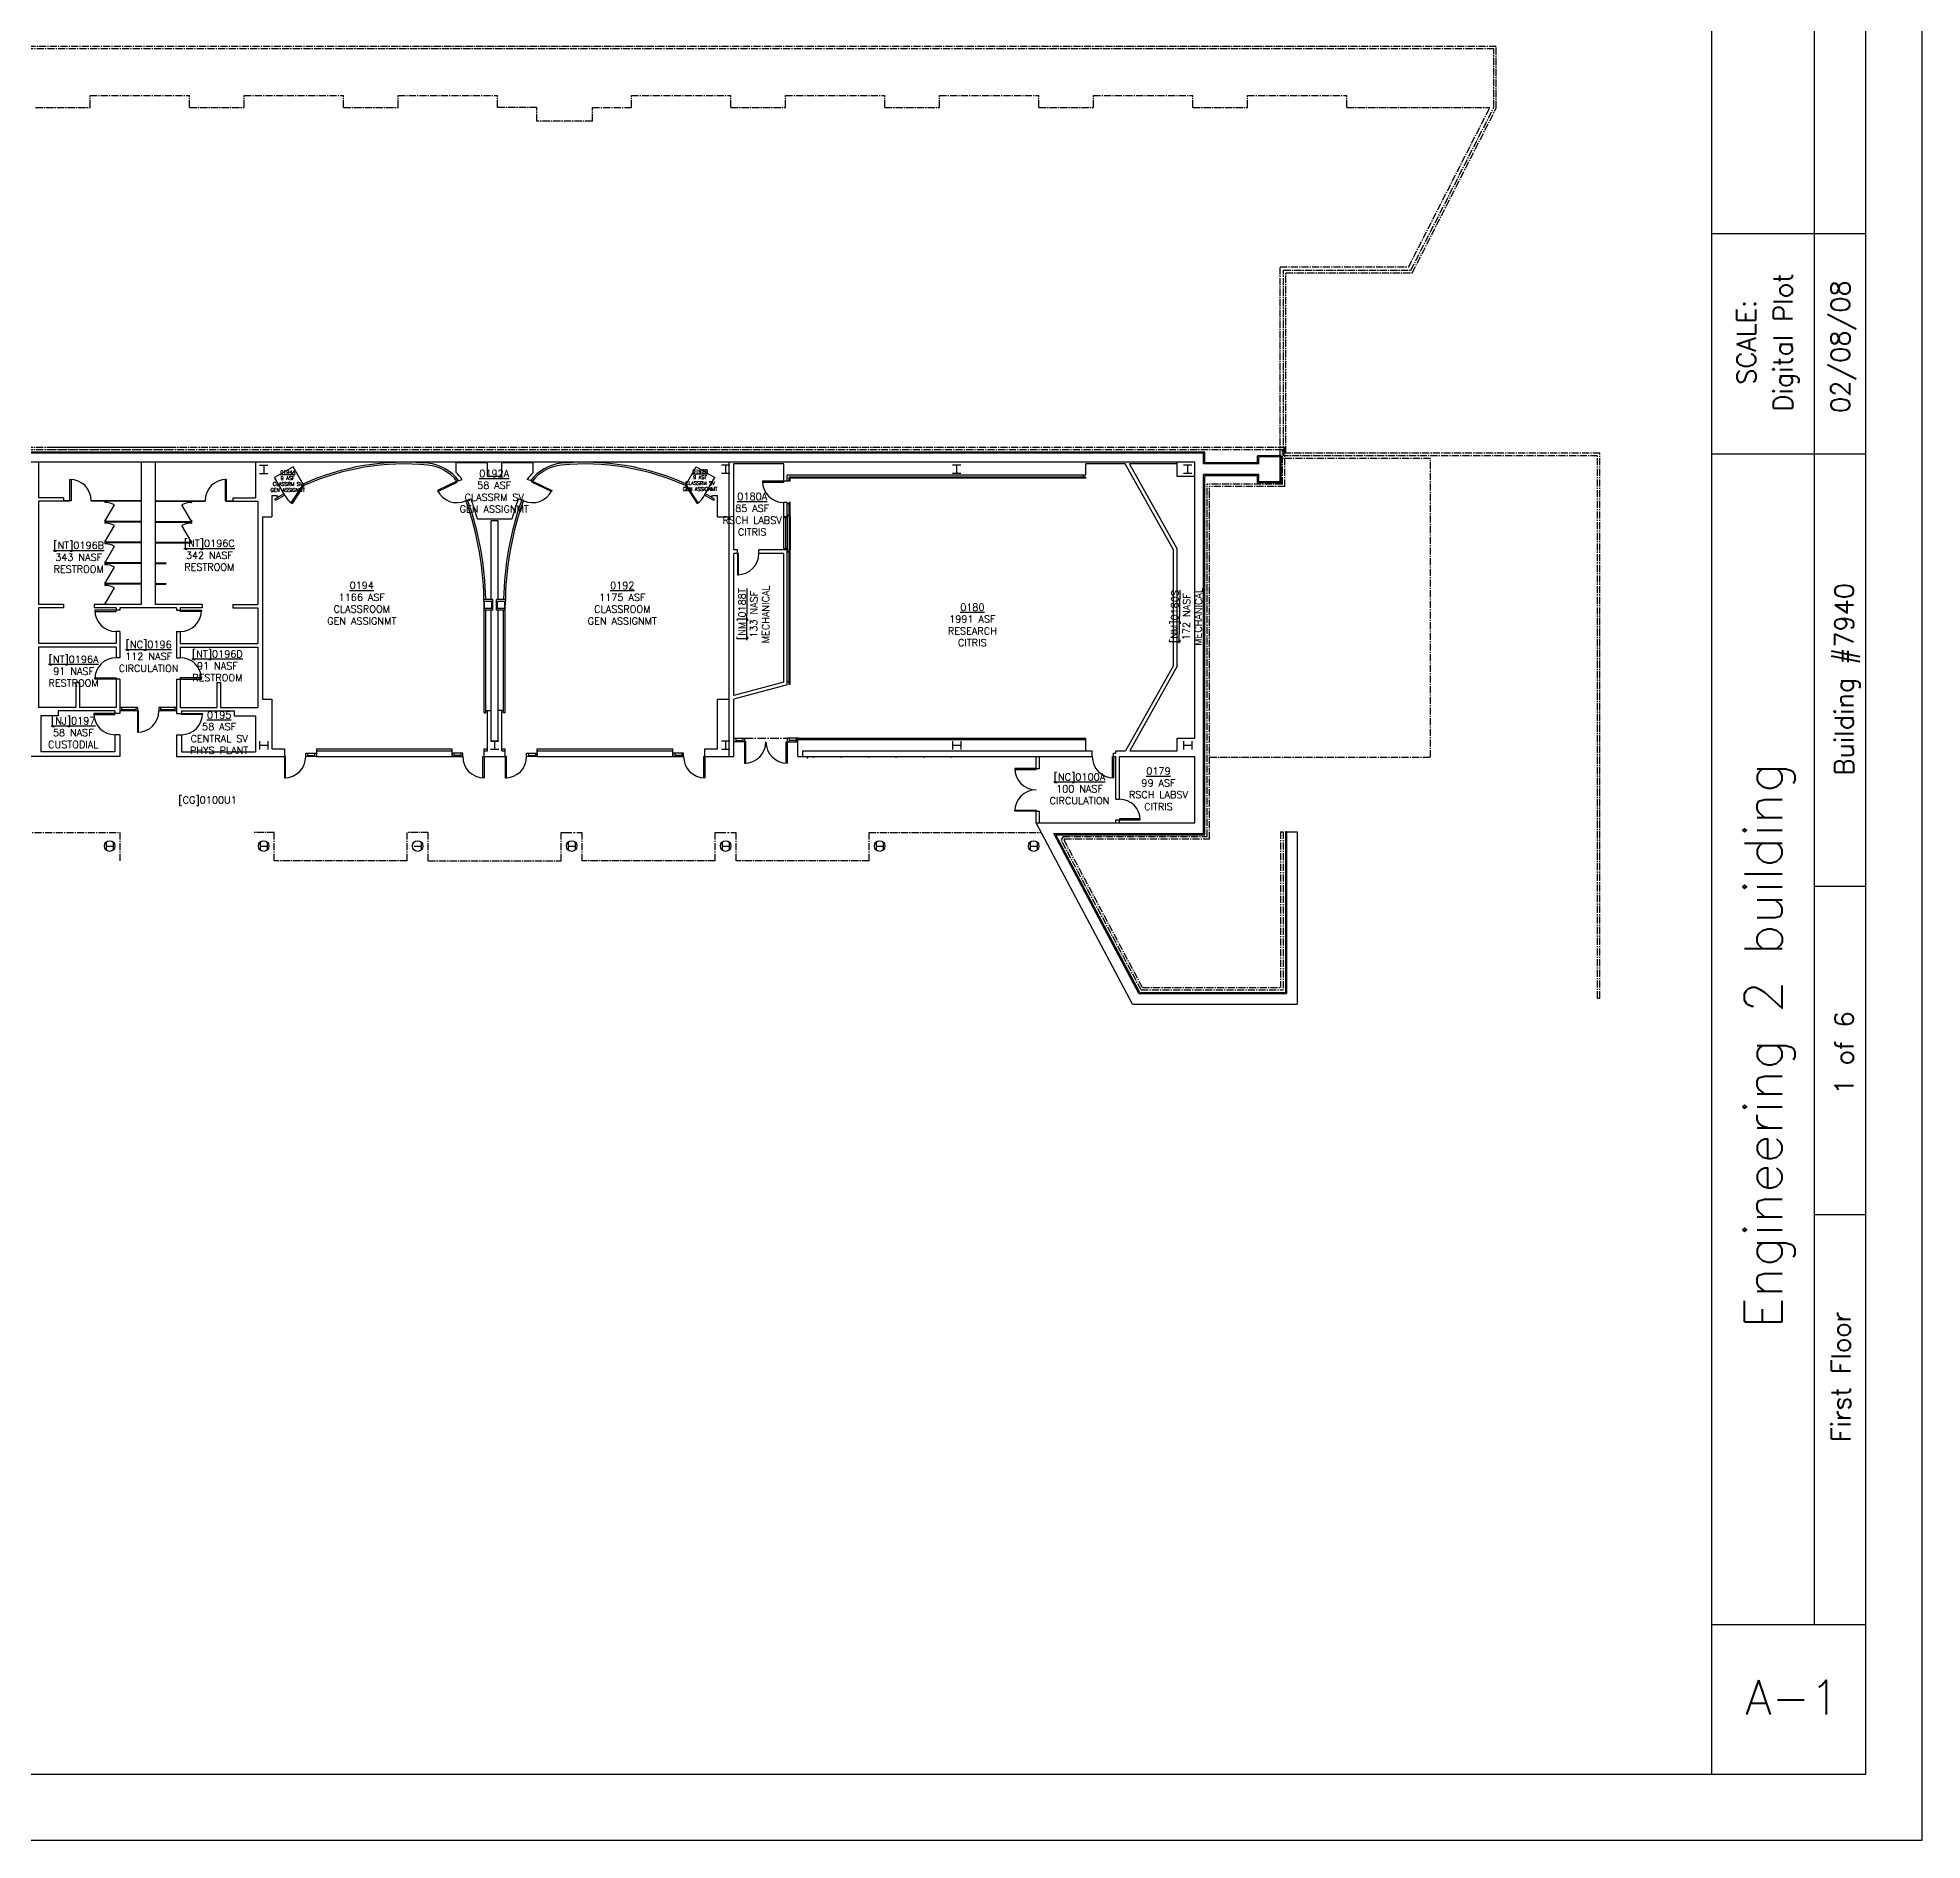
# Model space of a CAD drawing. Header units: inches. Extents: x 602 to 6718, y 611 to 5198.
# Drawn here: x 3536 to 6718, y 611 to 3655 of the extents above; entities that cross this region are included whole.
import ezdxf
from ezdxf.enums import TextEntityAlignment as Align

# ---------------------------------------------------------------- set-up
doc = ezdxf.new("R2010")
doc.units = ezdxf.units.IN
doc.header["$LTSCALE"] = 48
doc.header["$MEASUREMENT"] = 0
doc.linetypes.add('CENTER2', pattern=[1.125, 0.75, -0.125, 0.125, -0.125])
for name, color, linetype in [('a-anno-mtlb', 7, 'Continuous'), ('a-area-iden', 7, 'Continuous'), ('a-clng', 20, 'Continuous'), ('a-cols', 1, 'Continuous'), ('a-door', 3, 'Continuous'), ('a-flor-hral', 4, 'Continuous'), ('a-flor-tptn', 9, 'Continuous'), ('a-glaz', 5, 'Continuous'), ('a-wall', 7, 'Continuous')]:
    doc.layers.add(name, color=color, linetype=linetype)
doc.styles.get("Standard").update_dxf_attribs({"font": 'romans.shx'})

# ---------------------------------------------------------------- blocks, each defined once
blk = doc.blocks.new('A-ANNO-MTLB')
at = {"layer": 'a-anno-mtlb'}
for p, q in [((5143.6, 99.5), (5143.6, 3995.9)), ((5298.1, 324.6), (5298.1, 3995.9)), ((5375.3, 2421.6), (5143.6, 2421.6)), ((5143.6, 2089.8), (5375.3, 2089.8)), ((5375.3, 1437.7), (5298.1, 1437.7)), ((5375.3, 942.8), (5298.1, 942.8)), ((5375.3, 324.6), (5143.6, 324.6))]:
    blk.add_line(p, q, dxfattribs=at)
for points in [[(5460.6, 4095.5), (0, 4095.5), (0, 0), (5460.6, 0)], [(170.6, 99.5), (5375.3, 99.5), (5375.3, 3995.9), (170.6, 3995.9)]]:
    blk.add_lwpolyline(points, close=True, dxfattribs=at)
at = {"layer": 'a-anno-mtlb', "insert": (5195.4, 2258.1), "char_height": 28.44, "width": 270.187, "attachment_point": 5, "rotation": 90}
blk.add_mtext('SCALE:', dxfattribs=at)
at = {"layer": 'a-anno-mtlb'}
for tag, height, p in [('SYSTEM', 56.9, (5218.6, 3186.2)), ('ADDRESS', 28.4, (5336.8, 3182.1)), ('SCALE', 28.4, (5250.6, 2258.1)), ('DATE', 28.4, (5337.2, 2251.5)), ('BLDG_ID', 28.4, (5342.9, 1750.3)), ('BLDG_NAME', 56.9, (5221.1, 1198.2)), ('FLOOR_ID', 28.4, (5342.9, 1187)), ('FLOOR_NAME', 28.4, (5338, 698.6))]:
    blk.add_attdef(tag, text='', height=height, rotation=90, dxfattribs=at).set_placement(p, align=Align.MIDDLE_CENTER)
blk.add_attdef('NUMBER', text='', height=51.8, dxfattribs=at).set_placement((5264.6, 215.3), align=Align.MIDDLE_CENTER)

msp = doc.modelspace()

# ---------------------------------------------------------------- linework, layer by layer
at = {"layer": 'a-clng', "linetype": 'CENTER2', "ltscale": 0.333333}
for p, q in [((5998.9, 3640), (994.9, 3640)), ((5994.9, 3636), (998.9, 3636)), ((5994.9, 3537), (5994.9, 3636)), ((5998.9, 3536), (5998.9, 3640)), ((3532.9, 3537), (3624.9, 3537)), ((3624.9, 3537), (3624.9, 3557)), ((3624.9, 3557), (3792.9, 3557)), ((3792.9, 3537), (3792.9, 3557)), ((3792.9, 3537), (3884.9, 3537)), ((3884.9, 3537), (3884.9, 3557)), ((3884.9, 3557), (4052.9, 3557)), ((4052.9, 3537), (4052.9, 3557)), ((4052.9, 3537), (4144.9, 3537)), ((4144.9, 3537), (4144.9, 3557)), ((4144.9, 3557), (4312.9, 3557)), ((4312.9, 3537), (4312.9, 3557)), ((4378.9, 3537), (4312.9, 3537)), ((4378.9, 3514), (4378.9, 3537)), ((4472.9, 3514), (4472.9, 3537)), ((4472.9, 3514), (4472.9, 3537)), ((4472.9, 3537), (4538.9, 3537)), ((4538.9, 3537), (4538.9, 3557)), ((4538.9, 3557), (4706.9, 3557)), ((4706.9, 3537), (4706.9, 3557)), ((4706.9, 3537), (4798.9, 3537)), ((4798.9, 3537), (4798.9, 3557)), ((4798.9, 3557), (4966.9, 3557)), ((4966.9, 3537), (4966.9, 3557)), ((4966.9, 3537), (5058.9, 3537)), ((5058.9, 3537), (5058.9, 3557)), ((5058.9, 3557), (5226.9, 3557)), ((5226.9, 3537), (5226.9, 3557)), ((5226.9, 3537), (5318.9, 3537)), ((5318.9, 3537), (5318.9, 3557)), ((5318.9, 3557), (5486.9, 3557)), ((5486.9, 3537), (5486.9, 3557)), ((5486.9, 3537), (5578.9, 3537)), ((5578.9, 3537), (5578.9, 3557)), ((5578.9, 3557), (5746.9, 3557)), ((5746.9, 3537), (5746.9, 3557)), ((5746.9, 3537), (5988.2, 3537)), ((5851.1, 3268), (5988.2, 3537)), ((5854.8, 3262), (5994.9, 3537)), ((5857.2, 3258), (5998.9, 3536)), ((4472.9, 3514), (4378.9, 3514)), ((5633.9, 3268), (5851.1, 3268)), ((5633.9, 2949), (5633.9, 3268)), ((5639.9, 3262), (5854.8, 3262)), ((5639.9, 2949), (5639.9, 3262)), ((5643.9, 3258), (5857.2, 3258)), ((5643.9, 2953), (5643.9, 3258)), ((3761.9, 2963), (1436.9, 2963)), ((5641.9, 2963), (3564, 2963)), ((5641.9, 2897), (5641.9, 2963)), ((3761.9, 2959), (1382.9, 2959)), ((5637.9, 2959), (3564, 2959)), ((5887.9, 2944), (5635.9, 2944)), ((5637.9, 2901), (5637.9, 2959)), ((6169.9, 2949), (5639.9, 2949)), ((6173.9, 2953), (5643.9, 2953)), ((5887.9, 2440), (5887.9, 2944)), ((6169.9, 2033), (6169.9, 2949)), ((6173.9, 2033), (6173.9, 2953)), ((5510.9, 2306), (5510.9, 2901)), ((5637.9, 2901), (5510.9, 2901)), ((5514.9, 2302), (5514.9, 2897)), ((5641.9, 2897), (5514.9, 2897)), ((5514.9, 2440), (5887.9, 2440)), ((3332.9, 2313), (3675.9, 2313)), ((3675.9, 2265), (3675.9, 2313)), ((3935.9, 2313), (3901.9, 2313)), ((3935.9, 2265), (3935.9, 2313)), ((4195.9, 2313), (4159.9, 2313)), ((4159.9, 2265), (4159.9, 2313)), ((4195.9, 2265), (4195.9, 2313)), ((4419.9, 2265), (4419.9, 2313)), ((4455.9, 2265), (4455.9, 2313)), ((4679.9, 2265), (4679.9, 2313)), ((4715.9, 2265), (4715.9, 2313)), ((4939.9, 2265), (4939.9, 2313)), ((4939.9, 2313), (5230.4, 2313)), ((5267.7, 2306), (5264.3, 2300.4)), ((5399.3, 2047), (5264.3, 2300.4)), ((5267.7, 2306), (5510.9, 2306)), ((5270, 2302), (5268.9, 2300.3)), ((5401.7, 2051), (5268.9, 2300.3)), ((5270, 2302), (5514.9, 2302)), ((5634.9, 2314), (5638.9, 2314)), ((5634.9, 2314), (5634.9, 2051)), ((5638.9, 2314), (5638.9, 2047)), ((4159.9, 2265), (3935.9, 2265)), ((4195.9, 2265), (4419.9, 2265)), ((4679.9, 2265), (4455.9, 2265)), ((4939.9, 2265), (4715.9, 2265)), ((5399.3, 2047), (5638.9, 2047)), ((5401.7, 2051), (5634.9, 2051)), ((6169.9, 2033), (6173.9, 2033))]:
    msp.add_line(p, q, dxfattribs=at)
at = {"layer": 'a-clng', "linetype": 'CENTER2', "ltscale": 0.4}
msp.add_line((4729.9, 2472), (4801.9, 2472), dxfattribs=at)
at = {"layer": 'a-clng', "linetype": 'CENTER2', "ltscale": 0.5}
for p, q in [((4419.9, 2313), (4455.9, 2313)), ((4679.9, 2313), (4715.9, 2313))]:
    msp.add_line(p, q, dxfattribs=at)
at = {"layer": 'a-cols'}
for p, q in [((3910.9, 2933), (3924.9, 2933)), ((3917.9, 2933), (3917.9, 2919)), ((4704.9, 2933), (4690.9, 2933)), ((4697.9, 2919), (4697.9, 2933)), ((5094.9, 2933), (5080.9, 2933)), ((5087.9, 2919), (5087.9, 2933)), ((5484.9, 2933), (5470.9, 2933)), ((5477.9, 2919), (5477.9, 2933)), ((3910.9, 2919), (3924.9, 2919)), ((4704.9, 2919), (4690.9, 2919)), ((5094.9, 2919), (5080.9, 2919)), ((5484.9, 2919), (5470.9, 2919)), ((3910.9, 2467), (3910.9, 2453)), ((3924.9, 2460), (3910.9, 2460)), ((3924.9, 2467), (3924.9, 2453)), ((4314.9, 2467), (4300.9, 2467)), ((4314.9, 2453), (4300.9, 2453)), ((4307.9, 2453), (4307.9, 2467)), ((4704.9, 2467), (4690.9, 2467)), ((4704.9, 2453), (4690.9, 2453)), ((4697.9, 2453), (4697.9, 2467)), ((5080.9, 2467), (5080.9, 2453)), ((5094.9, 2460), (5080.9, 2460)), ((5094.9, 2467), (5094.9, 2453)), ((5470.9, 2467), (5470.9, 2453)), ((5484.9, 2460), (5470.9, 2460)), ((5484.9, 2467), (5484.9, 2453)), ((3651.9, 2296), (3651.9, 2284)), ((3651.9, 2296), (3651.9, 2284)), ((3663.9, 2296), (3663.9, 2284)), ((3663.9, 2296), (3663.9, 2284)), ((3911.9, 2296), (3911.9, 2284)), ((3923.9, 2296), (3923.9, 2284)), ((4183.9, 2296), (4183.9, 2284)), ((4431.9, 2296), (4431.9, 2284)), ((4443.9, 2296), (4443.9, 2284)), ((4691.9, 2296), (4691.9, 2284)), ((4703.9, 2296), (4703.9, 2284)), ((4951.9, 2296), (4951.9, 2284)), ((4963.9, 2296), (4963.9, 2284)), ((5211.9, 2296), (5211.9, 2284)), ((5223.9, 2296), (5223.9, 2284)), ((3651.9, 2290), (3663.9, 2290)), ((3911.9, 2290), (3923.9, 2290)), ((4171.9, 2290), (4183.9, 2290)), ((4431.9, 2290), (4443.9, 2290)), ((4691.9, 2290), (4703.9, 2290)), ((4951.9, 2290), (4963.9, 2290)), ((5211.9, 2290), (5223.9, 2290))]:
    msp.add_line(p, q, dxfattribs=at)
for centre in [(3657.9, 2290), (3917.9, 2290), (4177.9, 2290), (4437.9, 2290), (4697.9, 2290), (4957.9, 2290), (5217.9, 2290)]:
    msp.add_circle(centre, 9, dxfattribs=at)
at = {"layer": 'a-door'}
for p, q in [((3964.5, 2869.3), (3984.3, 2899.5)), ((3985.8, 2898.5), (3966, 2868.3)), ((3984.3, 2899.5), (3985.8, 2898.5)), ((4244.1, 2905.9), (4211.3, 2890.5)), ((4212.1, 2888.8), (4244.8, 2904.2)), ((4244.8, 2904.2), (4244.1, 2905.9)), ((4370.9, 2904.2), (4371.7, 2905.9)), ((4403.7, 2888.8), (4370.9, 2904.2)), ((4371.7, 2905.9), (4404.4, 2890.5)), ((4631.5, 2899.5), (4630, 2898.5)), ((4630, 2898.5), (4649.7, 2868.3)), ((4651.2, 2869.3), (4631.5, 2899.5)), ((4795.9, 2906), (4759.9, 2906)), ((4759.9, 2904.2), (4795.9, 2904.2)), ((4795.9, 2904.2), (4795.9, 2906)), ((3966, 2868.3), (3964.5, 2869.3)), ((4211.3, 2890.5), (4212.1, 2888.8)), ((4404.4, 2890.5), (4403.7, 2888.8)), ((4649.7, 2868.3), (4651.2, 2869.3)), ((4717.9, 2784), (4717.9, 2748)), ((4719.7, 2784), (4717.9, 2784)), ((4719.7, 2748), (4719.7, 2784)), ((4717.9, 2748), (4719.7, 2748)), ((3668.9, 2688), (3632.9, 2688)), ((3632.9, 2688), (3632.9, 2686.2)), ((3632.9, 2686.2), (3668.9, 2686.2)), ((3668.9, 2686.2), (3668.9, 2688)), ((3776.9, 2688), (3812.9, 2688)), ((3776.9, 2686.2), (3776.9, 2688)), ((3812.9, 2686.2), (3776.9, 2686.2)), ((3812.9, 2688), (3812.9, 2686.2)), ((3632.9, 2572), (3632.9, 2573.8)), ((3632.9, 2573.8), (3668.9, 2573.8)), ((3668.9, 2572), (3632.9, 2572)), ((3668.9, 2573.8), (3668.9, 2572)), ((3812.9, 2573.8), (3776.9, 2573.8)), ((3776.9, 2573.8), (3776.9, 2572)), ((3776.9, 2572), (3812.9, 2572)), ((3812.9, 2572), (3812.9, 2573.8)), ((3666.9, 2514), (3630.9, 2514)), ((3630.9, 2514), (3630.9, 2512.2)), ((3666.9, 2512.2), (3666.9, 2514)), ((3704.9, 2518), (3704.9, 2482)), ((3706.7, 2518), (3704.9, 2518)), ((3704.9, 2518), (3704.9, 2482)), ((3706.7, 2518), (3704.9, 2518)), ((3706.7, 2482), (3706.7, 2518)), ((3706.7, 2482), (3706.7, 2518)), ((3778.9, 2514), (3814.9, 2514)), ((3778.9, 2512.2), (3778.9, 2514)), ((3814.9, 2514), (3814.9, 2512.2)), ((3630.9, 2512.2), (3666.9, 2512.2)), ((3704.9, 2482), (3706.7, 2482)), ((3704.9, 2482), (3706.7, 2482)), ((3814.9, 2512.2), (3778.9, 2512.2)), ((4729.9, 2466), (4729.9, 2430)), ((4731.7, 2466), (4729.9, 2466)), ((4731.7, 2430), (4731.7, 2466)), ((4800.1, 2430), (4800.1, 2466)), ((4800.1, 2466), (4801.9, 2466)), ((4801.9, 2466), (4801.9, 2430)), ((3952.9, 2441), (3952.9, 2405)), ((3954.7, 2441), (3952.9, 2441)), ((3954.7, 2405), (3954.7, 2441)), ((4288.1, 2405), (4288.1, 2441)), ((4288.1, 2441), (4289.9, 2441)), ((4289.9, 2441), (4289.9, 2405)), ((4325.9, 2441), (4325.9, 2405)), ((4327.7, 2441), (4325.9, 2441)), ((4327.7, 2405), (4327.7, 2441)), ((4661.1, 2405), (4661.1, 2441)), ((4661.1, 2441), (4662.9, 2441)), ((4662.9, 2441), (4662.9, 2405)), ((4729.9, 2430), (4731.7, 2430)), ((4801.9, 2430), (4800.1, 2430)), ((5221.9, 2421), (5185.9, 2421)), ((5185.9, 2421), (5185.9, 2419.2)), ((5185.9, 2419.2), (5221.9, 2419.2)), ((5221.9, 2419.2), (5221.9, 2421)), ((5351.1, 2405), (5351.1, 2441)), ((5351.1, 2441), (5352.9, 2441)), ((5352.9, 2441), (5352.9, 2405)), ((3952.9, 2405), (3954.7, 2405)), ((4289.9, 2405), (4288.1, 2405)), ((4325.9, 2405), (4327.7, 2405)), ((4662.9, 2405), (4661.1, 2405)), ((5352.9, 2405), (5351.1, 2405)), ((5185.9, 2349), (5185.9, 2350.8)), ((5185.9, 2350.8), (5221.9, 2350.8)), ((5221.9, 2349), (5185.9, 2349)), ((5221.9, 2350.8), (5221.9, 2349)), ((5397.9, 2335.8), (5362.9, 2335.8)), ((5362.9, 2335.8), (5362.9, 2334)), ((5362.9, 2334), (5397.9, 2334)), ((5397.9, 2334), (5397.9, 2335.8))]:
    msp.add_line(p, q, dxfattribs=at)
for centre, radius, start, end in [((4795.9, 2906), 36, 180, 270), ((3985.8, 2898.5), 36.1, 206.7514, 236.7514), ((4244.1, 2905.9), 36.2, 205.2054, 295.2054), ((4371.7, 2905.9), 36.2, 244.7946, 334.7946), ((4630, 2898.5), 36.1, 303.2486, 333.2486), ((4717.9, 2784), 36, 270, 0), ((3668.9, 2688), 36, 180, 270), ((3776.9, 2688), 36, 270, 0), ((3668.9, 2572), 36, 90, 180), ((3776.9, 2572), 36, 0, 90), ((3666.9, 2514), 36, 180, 270), ((3704.9, 2518), 36, 270, 0), ((3704.9, 2518), 36, 270, 0), ((3778.9, 2514), 36, 270, 0), ((4729.9, 2466), 36, 270, 0), ((4801.9, 2466), 36, 180, 270), ((3952.9, 2441), 36, 270, 0), ((4289.9, 2441), 36, 180, 270), ((4325.9, 2441), 36, 270, 0), ((4662.9, 2441), 36, 180, 270), ((5221.9, 2421), 36, 180, 270), ((5352.9, 2441), 36, 180, 270), ((5221.9, 2349), 36, 90, 180), ((5362.9, 2334), 35, 0, 90)]:
    msp.add_arc(centre, radius, start, end, dxfattribs=at)
at = {"layer": 'a-flor-hral'}
for p, q in [((4835.9, 2438), (4835.9, 2441)), ((4835.9, 2441), (4837.4, 2441)), ((4837.4, 2439.5), (4837.4, 2441)), ((4845.9, 2439.5), (4845.9, 2441)), ((4845.9, 2441), (4847.4, 2441)), ((4847.4, 2439.5), (4847.4, 2441)), ((4892.4, 2439.5), (4892.4, 2441)), ((4892.4, 2441), (4893.9, 2441)), ((4893.9, 2439.5), (4893.9, 2441)), ((4938.9, 2439.5), (4938.9, 2441)), ((4938.9, 2441), (4940.4, 2441)), ((4940.4, 2439.5), (4940.4, 2441)), ((4985.4, 2439.5), (4985.4, 2441)), ((4985.4, 2441), (4986.9, 2441)), ((4986.9, 2439.5), (4986.9, 2441)), ((5031.9, 2439.5), (5031.9, 2441)), ((5031.9, 2441), (5033.4, 2441)), ((5033.4, 2439.5), (5033.4, 2441)), ((5078.4, 2439.5), (5078.4, 2441)), ((5078.4, 2441), (5079.9, 2441)), ((5079.9, 2439.5), (5079.9, 2441)), ((5124.9, 2441), (5126.4, 2441)), ((5157.4, 2441), (5158.9, 2441))]:
    msp.add_line(p, q, dxfattribs=at)
at = {"layer": 'a-flor-tptn'}
for p, q in [((3590.9, 2873), (3590.9, 2909)), ((3590.9, 2909), (3592.7, 2909)), ((3592.7, 2909), (3592.7, 2873)), ((3854.9, 2909), (3853.1, 2909)), ((3853.1, 2909), (3853.1, 2873)), ((3854.9, 2873), (3854.9, 2909)), ((3590.9, 2873), (3579.9, 2873)), ((3579.9, 2873), (3579.9, 2872)), ((3590.9, 2872), (3579.9, 2872)), ((3590.9, 2873), (3590.9, 2872)), ((3592.7, 2873), (3590.9, 2873)), ((3710.9, 2873), (3626.9, 2873)), ((3626.9, 2873), (3626.9, 2872)), ((3649.9, 2872), (3626.9, 2872)), ((3649.9, 2872), (3649.9, 2870)), ((3650.9, 2870), (3649.9, 2870)), ((3710.9, 2872), (3650.9, 2872)), ((3650.9, 2872), (3650.9, 2870)), ((3650.9, 2840), (3665.9, 2866)), ((3710.9, 2873), (3710.9, 2872)), ((3734.9, 2873), (3818.9, 2873)), ((3734.9, 2873), (3734.9, 2872)), ((3734.9, 2872), (3794.9, 2872)), ((3794.9, 2840), (3779.9, 2866)), ((3794.9, 2872), (3794.9, 2870)), ((3794.9, 2870), (3795.9, 2870)), ((3795.9, 2872), (3795.9, 2870)), ((3795.9, 2872), (3818.9, 2872)), ((3818.9, 2873), (3818.9, 2872)), ((3853.1, 2873), (3854.9, 2873)), ((3854.9, 2873), (3854.9, 2872)), ((3854.9, 2873), (3865.9, 2873)), ((3854.9, 2872), (3865.9, 2872)), ((3865.9, 2873), (3865.9, 2872)), ((3650.9, 2840), (3649.9, 2840)), ((3649.9, 2840), (3649.9, 2835)), ((3650.9, 2835), (3649.9, 2835)), ((3650.9, 2840), (3650.9, 2838)), ((3710.9, 2838), (3650.9, 2838)), ((3710.9, 2837), (3650.9, 2837)), ((3650.9, 2837), (3650.9, 2835)), ((3710.9, 2838), (3710.9, 2837)), ((3734.9, 2838), (3794.9, 2838)), ((3734.9, 2838), (3734.9, 2837)), ((3734.9, 2837), (3794.9, 2837)), ((3794.9, 2840), (3795.9, 2840)), ((3794.9, 2840), (3794.9, 2838)), ((3794.9, 2837), (3794.9, 2835)), ((3794.9, 2835), (3795.9, 2835)), ((3795.9, 2840), (3795.9, 2835)), ((3650.9, 2805), (3649.9, 2805)), ((3649.9, 2805), (3649.9, 2800)), ((3650.9, 2800), (3649.9, 2800)), ((3650.9, 2805), (3665.9, 2831)), ((3650.9, 2805), (3650.9, 2803)), ((3710.9, 2803), (3650.9, 2803)), ((3710.9, 2802), (3650.9, 2802)), ((3650.9, 2802), (3650.9, 2800)), ((3710.9, 2803), (3710.9, 2802)), ((3734.9, 2803), (3794.9, 2803)), ((3734.9, 2803), (3734.9, 2802)), ((3734.9, 2802), (3795.9, 2802)), ((3794.9, 2805), (3779.9, 2831)), ((3794.9, 2805), (3795.9, 2805)), ((3794.9, 2805), (3794.9, 2803)), ((3795.9, 2805), (3795.9, 2802)), ((3650.9, 2770), (3649.9, 2770)), ((3649.9, 2770), (3649.9, 2765)), ((3650.9, 2770), (3665.9, 2796)), ((3650.9, 2770), (3650.9, 2768)), ((3650.9, 2765), (3649.9, 2765)), ((3710.9, 2768), (3650.9, 2768)), ((3710.9, 2767), (3650.9, 2767)), ((3650.9, 2767), (3650.9, 2765)), ((3650.9, 2735), (3665.9, 2761)), ((3710.9, 2768), (3710.9, 2767)), ((3734.9, 2768), (3752.9, 2768)), ((3734.9, 2768), (3734.9, 2767)), ((3734.9, 2767), (3752.9, 2767)), ((3752.9, 2768), (3752.9, 2767)), ((3650.9, 2735), (3649.9, 2735)), ((3649.9, 2735), (3649.9, 2730)), ((3650.9, 2730), (3649.9, 2730)), ((3650.9, 2735), (3650.9, 2733)), ((3710.9, 2733), (3650.9, 2733)), ((3710.9, 2732), (3650.9, 2732)), ((3650.9, 2732), (3650.9, 2730)), ((3650.9, 2700), (3665.9, 2726)), ((3710.9, 2733), (3710.9, 2732)), ((3734.9, 2733), (3752.9, 2733)), ((3734.9, 2733), (3734.9, 2732)), ((3734.9, 2732), (3752.9, 2732)), ((3752.9, 2733), (3752.9, 2732)), ((3650.9, 2700), (3649.9, 2700)), ((3649.9, 2700), (3649.9, 2698)), ((3650.9, 2698), (3649.9, 2698)), ((3650.9, 2700), (3650.9, 2698))]:
    msp.add_line(p, q, dxfattribs=at)
for centre, radius, start, end in [((3590.9, 2873), 36, 0, 90), ((3854.9, 2873), 36, 90, 180), ((3650.9, 2840), 30, 60, 90), ((3794.9, 2840), 30, 90, 120), ((3650.9, 2805), 30, 60, 90), ((3794.9, 2805), 30, 90, 120), ((3650.9, 2770), 30, 60, 90), ((3650.9, 2735), 30, 60, 90), ((3650.9, 2700), 30, 60, 90)]:
    msp.add_arc(centre, radius, start, end, dxfattribs=at)
at = {"layer": 'a-glaz'}
for p, q in [((4795.9, 2846), (4801.9, 2846)), ((4795.9, 2790), (4795.9, 2846)), ((4801.9, 2844), (4795.9, 2844)), ((4798.9, 2844), (4798.9, 2792)), ((4801.9, 2846), (4801.9, 2848)), ((4801.9, 2848), (4804.9, 2848)), ((4801.9, 2846), (4801.9, 2786)), ((4804.9, 2848), (4804.9, 2846)), ((4804.9, 2846), (4804.9, 2786)), ((4804.9, 2846), (4806.9, 2846)), ((4806.9, 2846), (4806.9, 2790)), ((4801.9, 2792), (4795.9, 2792)), ((4801.9, 2790), (4795.9, 2790)), ((4804.9, 2786), (4801.9, 2786)), ((4806.9, 2790), (4804.9, 2790)), ((4804.9, 2790), (4804.9, 2786)), ((3704.9, 2524), (3674.9, 2524)), ((3674.9, 2524), (3674.9, 2518)), ((3704.9, 2518), (3674.9, 2518)), ((3677.9, 2524), (3677.9, 2518)), ((3701.9, 2520), (3677.9, 2520)), ((3701.9, 2524), (3701.9, 2518)), ((3704.9, 2524), (3704.9, 2518)), ((3761.9, 2524), (3740.9, 2524)), ((3740.9, 2524), (3740.9, 2518)), ((3770.9, 2524), (3740.9, 2524)), ((3740.9, 2524), (3740.9, 2518)), ((3761.9, 2518), (3740.9, 2518)), ((3770.9, 2518), (3740.9, 2518)), ((3743.9, 2524), (3743.9, 2518)), ((3743.9, 2524), (3743.9, 2518)), ((3761.9, 2520), (3743.9, 2520)), ((3767.9, 2520), (3743.9, 2520)), ((3767.9, 2524), (3767.9, 2518)), ((3770.9, 2524), (3770.9, 2518)), ((4711.9, 2472), (4729.9, 2472)), ((4711.9, 2466), (4711.9, 2472)), ((4729.9, 2466), (4711.9, 2466)), ((4714.9, 2472), (4714.9, 2466)), ((4714.9, 2468), (4726.9, 2468)), ((4726.9, 2472), (4726.9, 2466)), ((4729.9, 2472), (4729.9, 2466)), ((4819.9, 2472), (4801.9, 2472)), ((4801.9, 2472), (4801.9, 2466)), ((4801.9, 2466), (4819.9, 2466)), ((4804.9, 2472), (4804.9, 2466)), ((4816.9, 2468), (4804.9, 2468)), ((4816.9, 2472), (4816.9, 2466)), ((4819.9, 2466), (4819.9, 2472)), ((3988.9, 2447), (4006.9, 2447)), ((3988.9, 2441), (3988.9, 2447)), ((4006.9, 2441), (3988.9, 2441)), ((3991.9, 2447), (3991.9, 2441)), ((3991.9, 2443), (4003.9, 2443)), ((4003.9, 2447), (4003.9, 2441)), ((4006.9, 2447), (4006.9, 2441)), ((4253.9, 2447), (4235.9, 2447)), ((4235.9, 2447), (4235.9, 2441)), ((4235.9, 2441), (4253.9, 2441)), ((4238.9, 2447), (4238.9, 2441)), ((4250.9, 2443), (4238.9, 2443)), ((4250.9, 2447), (4250.9, 2441)), ((4253.9, 2441), (4253.9, 2447)), ((4361.9, 2447), (4379.9, 2447)), ((4361.9, 2441), (4361.9, 2447)), ((4379.9, 2441), (4361.9, 2441)), ((4364.9, 2447), (4364.9, 2441)), ((4364.9, 2443), (4376.9, 2443)), ((4376.9, 2447), (4376.9, 2441)), ((4379.9, 2447), (4379.9, 2441)), ((4626.9, 2447), (4608.9, 2447)), ((4608.9, 2447), (4608.9, 2441)), ((4608.9, 2441), (4626.9, 2441)), ((4611.9, 2447), (4611.9, 2441)), ((4623.9, 2443), (4611.9, 2443)), ((4623.9, 2447), (4623.9, 2441)), ((4626.9, 2441), (4626.9, 2447))]:
    msp.add_line(p, q, dxfattribs=at)
at = {"layer": 'a-wall'}
for p, q in [((3761.9, 2955), (1386.9, 2955)), ((3761.9, 2953), (1388.9, 2953)), ((3788.9, 2938), (1403.9, 2938)), ((3537.9, 2938), (3537.9, 2878)), ((5506.9, 2955), (3564, 2955)), ((5504.9, 2953), (3564, 2953)), ((5489.9, 2938), (3564, 2938)), ((3710.9, 2938), (3710.9, 2698)), ((3734.9, 2938), (3734.9, 2698)), ((3903.9, 2938), (3903.9, 2878)), ((3967.5, 2930.3), (3936.3, 2912.3)), ((3985.8, 2898.5), (3967.5, 2930.3)), ((4295.9, 2937), (4242.9, 2937)), ((4242.9, 2920.6), (4242.9, 2937)), ((4295.9, 2914), (4295.9, 2937)), ((4319.9, 2914), (4319.9, 2937)), ((4372.9, 2937), (4319.9, 2937)), ((4372.9, 2920.6), (4372.9, 2937)), ((4630, 2898.5), (4648.3, 2930.3)), ((4648.3, 2930.3), (4679.5, 2912.3)), ((4703.9, 2441), (4703.9, 2938)), ((4795.9, 2935), (4711.9, 2935)), ((4711.9, 2790), (4711.9, 2935)), ((4795.9, 2906), (4795.9, 2935)), ((5305.9, 2916), (5305.9, 2935)), ((5372.6, 2935), (5305.9, 2935)), ((5453.9, 2789.9), (5372.6, 2935)), ((5459.9, 2935), (5379.5, 2935)), ((5459.9, 2791.5), (5379.5, 2935)), ((5459.9, 2914), (5459.9, 2938)), ((5489.9, 2472), (5489.9, 2938)), ((5504.9, 2935), (5504.9, 2953)), ((5597.9, 2935), (5504.9, 2935)), ((5506.9, 2937), (5506.9, 2955)), ((5595.9, 2937), (5506.9, 2937)), ((5635.9, 2949), (5595.9, 2949)), ((5595.9, 2937), (5595.9, 2949)), ((5633.9, 2947), (5597.9, 2947)), ((5597.9, 2935), (5597.9, 2947)), ((5633.9, 2905), (5633.9, 2947)), ((5635.9, 2903), (5635.9, 2949)), ((3953.6, 2882.3), (3936.3, 2912.3)), ((4244.1, 2905.9), (4252.9, 2909)), ((4319.9, 2914), (4295.9, 2914)), ((4371.7, 2905.9), (4362.9, 2909)), ((4662.2, 2882.3), (4679.5, 2912.3)), ((4806.9, 2906), (4795.9, 2906)), ((4801.9, 2906), (4801.9, 2916)), ((5305.9, 2916), (4801.9, 2916)), ((4804.9, 2906), (4804.9, 2913)), ((5305.9, 2913), (4804.9, 2913)), ((4806.9, 2906), (4806.9, 2911)), ((5305.9, 2911), (4806.9, 2911)), ((5301.9, 2913), (5301.9, 2916)), ((5305.9, 2911), (5305.9, 2913)), ((5489.9, 2914), (5459.9, 2914)), ((5504.9, 2311), (5504.9, 2917)), ((5597.9, 2917), (5504.9, 2917)), ((5595.9, 2915), (5506.9, 2915)), ((5506.9, 2309), (5506.9, 2915)), ((5595.9, 2903), (5595.9, 2915)), ((5635.9, 2903), (5595.9, 2903)), ((5597.9, 2905), (5597.9, 2917)), ((5633.9, 2905), (5597.9, 2905)), ((3579.9, 2878), (3537.9, 2878)), ((3579.9, 2872), (3537.9, 2872)), ((3537.9, 2872), (3537.9, 2698)), ((3579.9, 2878), (3564, 2878)), ((3579.9, 2872), (3564, 2872)), ((3579.9, 2878), (3579.9, 2872)), ((3579.9, 2878), (3579.9, 2872)), ((3865.9, 2878), (3865.9, 2872)), ((3865.9, 2878), (3903.9, 2878)), ((3865.9, 2872), (3907.9, 2872)), ((3907.9, 2872), (3907.9, 2698)), ((3931.9, 2882), (3931.9, 2846)), ((3931.9, 2882), (3939.9, 2882)), ((3938.1, 2873.1), (3936.6, 2875.7)), ((3941.7, 2878.8), (3939.9, 2882)), ((4259.5, 2873.1), (4267.9, 2876.2)), ((4356.3, 2873.1), (4347.8, 2876.2)), ((4674, 2878.8), (4675.9, 2882)), ((4675.9, 2882), (4683.9, 2882)), ((4677.7, 2873.1), (4679.2, 2875.7)), ((4683.9, 2846), (4683.9, 2882)), ((4801.9, 2870), (4795.9, 2870)), ((4795.9, 2846), (4795.9, 2870)), ((4801.9, 2846), (4801.9, 2870)), ((4804.9, 2868), (4801.9, 2868)), ((4806.9, 2870), (4804.9, 2870)), ((4804.9, 2846), (4804.9, 2870)), ((4806.9, 2846), (4806.9, 2870)), ((3915.9, 2846), (3915.9, 2538)), ((3915.9, 2846), (3931.9, 2846)), ((4336.9, 2842), (4278.8, 2842)), ((4301.9, 2706), (4301.9, 2839)), ((4313.9, 2839), (4301.9, 2839)), ((4313.9, 2706), (4313.9, 2839)), ((4683.9, 2846), (4703.9, 2846)), ((4801.9, 2846), (4795.9, 2846)), ((4804.9, 2848), (4801.9, 2848)), ((4806.9, 2846), (4804.9, 2846)), ((4717.9, 2790), (4711.9, 2790)), ((4717.9, 2784), (4711.9, 2784)), ((4711.9, 2544.2), (4711.9, 2784)), ((4717.9, 2784), (4717.9, 2790)), ((4801.9, 2790), (4753.9, 2790)), ((4753.9, 2784), (4753.9, 2790)), ((4795.9, 2784), (4753.9, 2784)), ((4795.9, 2566.8), (4795.9, 2784)), ((4801.9, 2562.1), (4801.9, 2790)), ((4804.9, 2786), (4801.9, 2786)), ((4804.9, 2563), (4804.9, 2790)), ((4806.9, 2790), (4804.9, 2790)), ((4806.9, 2563), (4806.9, 2790)), ((5453.9, 2595.1), (5453.9, 2789.9)), ((5459.9, 2593.5), (5459.9, 2791.5)), ((4304.9, 2706), (4289.9, 2706)), ((4304.9, 2688), (4304.9, 2706)), ((4310.9, 2688), (4310.9, 2706)), ((4325.9, 2706), (4310.9, 2706)), ((3579.9, 2698), (3537.9, 2698)), ((3579.9, 2692), (3537.9, 2692)), ((3537.9, 2692), (3537.9, 2632)), ((3579.9, 2698), (3564, 2698)), ((3579.9, 2692), (3564, 2692)), ((3579.9, 2698), (3579.9, 2692)), ((3579.9, 2698), (3579.9, 2692)), ((3631.9, 2698), (3631.9, 2692)), ((3710.9, 2698), (3631.9, 2698)), ((3668.9, 2692), (3631.9, 2692)), ((3668.9, 2692), (3668.9, 2688)), ((3674.9, 2688), (3668.9, 2688)), ((3770.9, 2692), (3674.9, 2692)), ((3674.9, 2692), (3674.9, 2688)), ((3813.9, 2698), (3734.9, 2698)), ((3770.9, 2692), (3770.9, 2688)), ((3770.9, 2688), (3776.9, 2688)), ((3813.9, 2692), (3776.9, 2692)), ((3776.9, 2692), (3776.9, 2688)), ((3813.9, 2698), (3813.9, 2692)), ((3865.9, 2698), (3865.9, 2692)), ((3865.9, 2698), (3907.9, 2698)), ((3865.9, 2692), (3907.9, 2692)), ((3907.9, 2692), (3907.9, 2632)), ((4289.9, 2515), (4289.9, 2697)), ((4304.9, 2688), (4289.9, 2688)), ((4302.9, 2703), (4290.9, 2703)), ((4290.9, 2691), (4290.9, 2703)), ((4302.9, 2691), (4290.9, 2691)), ((4292.9, 2515), (4292.9, 2688)), ((4301.9, 2467), (4301.9, 2688)), ((4302.9, 2691), (4302.9, 2703)), ((4325.9, 2688), (4310.9, 2688)), ((4312.9, 2691), (4312.9, 2703)), ((4324.9, 2703), (4312.9, 2703)), ((4324.9, 2691), (4312.9, 2691)), ((4313.9, 2467), (4313.9, 2688)), ((4322.9, 2515), (4322.9, 2688)), ((4324.9, 2691), (4324.9, 2703)), ((4325.9, 2515), (4325.9, 2703)), ((3674.9, 2652), (3668.9, 2652)), ((3668.9, 2652), (3668.9, 2632)), ((3674.9, 2652), (3674.9, 2608)), ((3770.9, 2652), (3776.9, 2652)), ((3770.9, 2652), (3770.9, 2608)), ((3776.9, 2652), (3776.9, 2632)), ((3668.9, 2632), (3537.9, 2632)), ((3668.9, 2626), (3537.9, 2626)), ((3537.9, 2626), (3537.9, 2524)), ((3668.9, 2626), (3668.9, 2608)), ((3776.9, 2632), (3907.9, 2632)), ((3776.9, 2626), (3907.9, 2626)), ((3776.9, 2626), (3776.9, 2608)), ((3907.9, 2626), (3907.9, 2524)), ((3674.9, 2608), (3668.9, 2608)), ((3770.9, 2608), (3776.9, 2608)), ((5453.9, 2595), (5373.2, 2451)), ((5459.9, 2593.5), (5380.1, 2451)), ((3600.9, 2566), (3600.9, 2524)), ((3606.9, 2566), (3600.9, 2566)), ((3606.9, 2566), (3606.9, 2524)), ((3606.9, 2566), (3606.9, 2524)), ((3606.9, 2566), (3606.9, 2524)), ((3606.9, 2566), (3606.9, 2524)), ((3674.9, 2572), (3668.9, 2572)), ((3668.9, 2572), (3668.9, 2524)), ((3674.9, 2572), (3674.9, 2514)), ((3770.9, 2572), (3776.9, 2572)), ((3770.9, 2572), (3770.9, 2514)), ((3776.9, 2572), (3776.9, 2524)), ((3838.9, 2566), (3838.9, 2524)), ((3838.9, 2566), (3844.9, 2566)), ((3838.9, 2566), (3838.9, 2524)), ((3844.9, 2566), (3844.9, 2524)), ((4795.9, 2566.8), (4711.9, 2544.2)), ((4801.9, 2562.1), (4711.9, 2538)), ((4804.9, 2567), (4801.9, 2567)), ((4806.9, 2563), (4804.9, 2563)), ((3600.9, 2524), (3537.9, 2524)), ((3666.9, 2518), (3570.9, 2518)), ((3570.9, 2518), (3570.9, 2510)), ((3668.9, 2524), (3606.9, 2524)), ((3668.9, 2524), (3606.9, 2524)), ((3666.9, 2518), (3666.9, 2514)), ((3674.9, 2514), (3666.9, 2514)), ((3770.9, 2514), (3778.9, 2514)), ((3776.9, 2524), (3838.9, 2524)), ((3778.9, 2518), (3867.9, 2518)), ((3778.9, 2518), (3778.9, 2514)), ((3844.9, 2524), (3907.9, 2524)), ((3867.9, 2518), (3867.9, 2510)), ((3915.9, 2538), (3931.9, 2538)), ((3931.9, 2538), (3931.9, 2454)), ((4289.9, 2515), (4292.9, 2515)), ((4292.9, 2519), (4301.9, 2519)), ((4295.9, 2451), (4295.9, 2519)), ((4322.9, 2519), (4313.9, 2519)), ((4319.9, 2451), (4319.9, 2519)), ((4325.9, 2515), (4322.9, 2515)), ((4683.9, 2454), (4683.9, 2538)), ((4683.9, 2538), (4703.9, 2538)), ((4711.9, 2441), (4711.9, 2538)), ((3541.9, 2510), (3541.9, 2449)), ((3570.9, 2510), (3541.9, 2510)), ((3867.9, 2510), (3903.9, 2510)), ((3903.9, 2510), (3903.9, 2449)), ((3674.9, 2478), (3666.9, 2478)), ((3666.9, 2478), (3666.9, 2449)), ((3674.9, 2478), (3674.9, 2441)), ((3770.9, 2478), (3778.9, 2478)), ((3770.9, 2478), (3770.9, 2441)), ((3778.9, 2478), (3778.9, 2449)), ((3931.9, 2454), (3952.9, 2454)), ((3952.9, 2454), (3952.9, 2441)), ((4006.9, 2454), (4006.9, 2441)), ((4006.9, 2454), (4235.9, 2454)), ((4006.9, 2451), (4235.9, 2451)), ((4235.9, 2441), (4235.9, 2454)), ((4289.9, 2441), (4289.9, 2454)), ((4289.9, 2454), (4295.9, 2454)), ((4289.9, 2451), (4295.9, 2451)), ((4301.9, 2467), (4313.9, 2467)), ((4319.9, 2454), (4325.9, 2454)), ((4319.9, 2451), (4325.9, 2451)), ((4325.9, 2441), (4325.9, 2454)), ((4379.9, 2441), (4379.9, 2454)), ((4379.9, 2454), (4608.9, 2454)), ((4379.9, 2451), (4608.9, 2451)), ((4608.9, 2441), (4608.9, 2454)), ((4662.9, 2441), (4662.9, 2454)), ((4662.9, 2454), (4683.9, 2454)), ((4819.9, 2441), (4819.9, 2472)), ((4819.9, 2472), (5305.9, 2472)), ((4819.9, 2470), (5305.9, 2470)), ((4827.9, 2451), (5316.9, 2451)), ((4827.9, 2441), (4827.9, 2451)), ((5305.9, 2451), (5305.9, 2472)), ((5316.9, 2441), (5316.9, 2451)), ((5356.9, 2451), (5373.2, 2451)), ((5356.9, 2447), (5356.9, 2451)), ((5380.1, 2451), (5459.9, 2451)), ((5459.9, 2472), (5489.9, 2472)), ((5459.9, 2451), (5459.9, 2472)), ((3674.9, 2441), (3513.9, 2441)), ((3666.9, 2449), (3541.9, 2449)), ((3770.9, 2441), (3952.9, 2441)), ((3778.9, 2449), (3903.9, 2449)), ((4006.9, 2441), (4235.9, 2441)), ((4289.9, 2441), (4325.9, 2441)), ((4379.9, 2441), (4608.9, 2441)), ((4662.9, 2441), (4711.9, 2441)), ((4819.9, 2441), (5316.9, 2441)), ((5221.9, 2421), (5221.9, 2441)), ((5221.9, 2421), (5227.9, 2421)), ((5227.9, 2421), (5227.9, 2441)), ((5352.9, 2441), (5352.9, 2447)), ((5352.9, 2447), (5356.9, 2447)), ((5352.9, 2441), (5356.9, 2441)), ((5356.9, 2369), (5356.9, 2441)), ((5362.9, 2441), (5489.9, 2441)), ((5362.9, 2369), (5362.9, 2441)), ((5489.9, 2329), (5489.9, 2441)), ((5221.9, 2329), (5221.9, 2349)), ((5221.9, 2349), (5227.9, 2349)), ((5384.9, 2023), (5221.9, 2329)), ((5227.9, 2329), (5227.9, 2349)), ((5356.9, 2329), (5356.9, 2334)), ((5362.9, 2329), (5362.9, 2334)), ((5395.7, 2041), (5251.9, 2311)), ((5255.2, 2309), (5506.9, 2309)), ((5396.9, 2043), (5255.2, 2309)), ((5642.9, 2314), (5642.9, 2043)), ((5644.9, 2314), (5642.9, 2314)), ((5644.9, 2314), (5644.9, 2041)), ((5662.9, 2314), (5662.9, 2023)), ((5396.9, 2043), (5642.9, 2043))]:
    msp.add_line(p, q, dxfattribs=at)
at = {"layer": 'a-wall', "ltscale": 0.333333}
for p, q in [((5356.9, 2369), (5362.9, 2369)), ((5221.9, 2329), (5489.9, 2329)), ((5356.9, 2334), (5362.9, 2334)), ((5251.9, 2311), (5504.9, 2311)), ((5644.9, 2314), (5662.9, 2314)), ((5395.7, 2041), (5644.9, 2041)), ((5384.9, 2023), (5662.9, 2023))]:
    msp.add_line(p, q, dxfattribs=at)
at = {"layer": 'a-wall'}
for centre, radius, start, end in [((4155.9, 2521), 417, 84.5863, 114.2969), ((4155.9, 2521), 414, 84.5863, 114.2555), ((4188.3, 2863.5), 70, 37.2454, 84.5863), ((4188.3, 2863.5), 73, 36.4979, 84.5863), ((4427.4, 2863.5), 73, 95.4137, 143.5021), ((4427.4, 2863.5), 70, 95.4137, 142.7546), ((4459.9, 2521), 417, 65.7031, 95.4137), ((4459.9, 2521), 414, 65.7445, 95.4137), ((4188.3, 2863.5), 79, 35.1804, 46.3349), ((4427.4, 2863.5), 79, 133.6651, 144.8196), ((4155.9, 2521), 417, 119.2527, 121.7262), ((4155.9, 2521), 414, 119.2473, 121.7387), ((3764.9, 2697), 525, 0, 19.5989), ((3764.9, 2697), 528, 0.9767, 19.5989), ((3764.9, 2697), 534, 15.7557, 19.5989), ((4850.9, 2697), 528, 160.4011, 179.0233), ((4850.9, 2697), 525, 160.4011, 180), ((4850.9, 2697), 534, 160.4011, 164.2443), ((4459.9, 2521), 414, 58.2613, 60.7527), ((4459.9, 2521), 417, 58.2738, 60.7473)]:
    msp.add_arc(centre, radius, start, end, dxfattribs=at)

# ---------------------------------------------------------------- block references
at = {"layer": 'a-anno-mtlb'}
ref = msp.add_blockref('A-ANNO-MTLB', (602.3, 611.4), dxfattribs=dict(at, xscale=1.12, yscale=1.12, zscale=1.12))
ref.add_attrib('NUMBER', 'A-1', dxfattribs={"height": 58.06}).set_placement((6498.6, 852.6), align=Align.MIDDLE_CENTER)
ref.add_attrib('BLDG_ID', 'Building #7940', dxfattribs={"height": 31.854, "rotation": 90}).set_placement((6586.3, 2571.7), align=Align.MIDDLE_CENTER)
ref.add_attrib('BLDG_NAME', 'Engineering 2 building', dxfattribs={"height": 63.707, "rotation": 90}).set_placement((6450, 1953.4), align=Align.MIDDLE_CENTER)
ref.add_attrib('FLOOR_ID', '1 of 6', dxfattribs={"height": 31.85, "rotation": 90}).set_placement((6586.3, 1940.8), align=Align.MIDDLE_CENTER)
ref.add_attrib('FLOOR_NAME', 'First Floor', dxfattribs={"height": 31.854, "rotation": 90}).set_placement((6580.9, 1393.8), align=Align.MIDDLE_CENTER)
ref.add_attrib('SCALE', 'Digital Plot', dxfattribs={"height": 31.854, "rotation": 90}).set_placement((6483, 3140.5), align=Align.MIDDLE_CENTER)
ref.add_attrib('DATE', '02/08/08', dxfattribs={"height": 31.85, "rotation": 90}).set_placement((6579.9, 3133.1), align=Align.MIDDLE_CENTER)

# ---------------------------------------------------------------- texts
at = {"layer": 'a-area-iden', "attachment_point": 5}
for s, insert, char_height in [('\\L0194A\\l\\P9 ASF\\PCLASSRM SV\\PGEN ASSIGNMT', (3958.5, 2906.2), 6), ('\\L0192A\\l\\P58 ASF\\PCLASSRM SV\\PGEN ASSIGNMT', (4307.1, 2888.9), 12), ('\\L0192B\\l\\P9 ASF\\PCLASSRM SV\\PGEN ASSIGNMT', (4654.8, 2907.6), 6), ('\\L0180A\\l\\P85 ASF\\PRSCH LABSV\\PCITRIS', (4742.7, 2850.1), 12), ('\\L[NT]0196B\\l\\P343 NASF\\PRESTROOM', (3605.6, 2777.5), 12), ('\\L[NT]0196C\\l\\P342 NASF\\PRESTROOM', (3826.1, 2780.9), 12), ('\\L0194\\l\\P1166 ASF\\PCLASSROOM\\PGEN ASSIGNMT', (4083.5, 2700), 12), ('\\L0192\\l\\P1175 ASF\\PCLASSROOM\\PGEN ASSIGNMT', (4523.4, 2699.9), 12), ('\\L0180\\l\\P1991 ASF\\PRESEARCH\\PCITRIS', (5114.4, 2663.2), 12), ('\\L[NT]0196A\\l\\P91 NASF\\PRESTROOM', (3597, 2585.2), 12), ('\\L[NC]0196\\l\\P112 NASF\\PCIRCULATION', (3723.7, 2610.2), 12), ('\\L[NT]0196D\\l\\P91 NASF\\PRESTROOM', (3839.7, 2594.2), 12), ('\\L0195\\l\\P58 ASF\\PCENTRAL SV\\PPHYS PLANT', (3842.7, 2481.4), 12), ('\\L[NJ]0197\\l\\P58 NASF\\PCUSTODIAL', (3596.4, 2481.4), 12), ('\\L0179\\l\\P99 ASF\\PRSCH LABSV\\PCITRIS', (5428.6, 2386.6), 12), ('\\L[NC]0100A\\l\\P100 NASF\\PCIRCULATION', (5295.3, 2386.6), 12), ('[CG]0100U1', (3823.3, 2365.8), 12)]:
    msp.add_mtext(s, dxfattribs=dict(at, insert=insert, char_height=char_height))
at = {"layer": 'a-area-iden', "char_height": 12, "attachment_point": 5}
for s, insert, rotation in [('\\L[NM]0188T\\l\\P133 NASF\\PMECHANICAL', (4745.4, 2681.3), 89.6846), ('\\L[NM]0180S\\l\\P172 NASF\\PMECHANICAL', (5475.9, 2677.2), 89.0753)]:
    msp.add_mtext(s, dxfattribs=dict(at, insert=insert, rotation=rotation))

doc.saveas('drawing.dxf')
